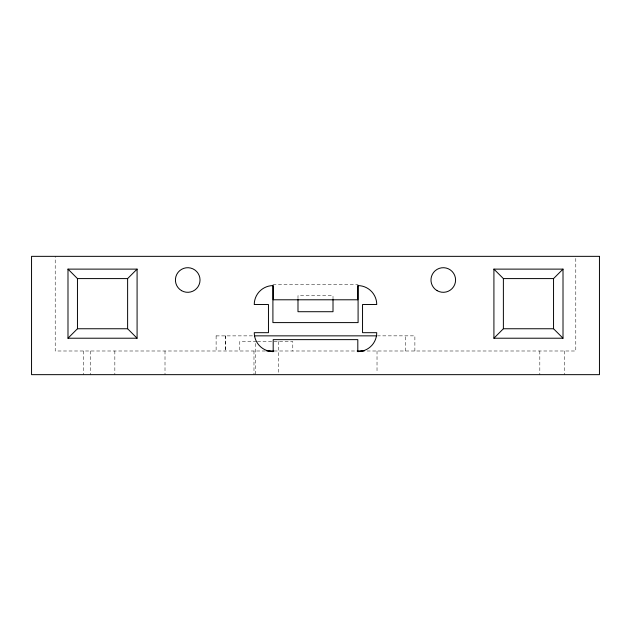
<?xml version="1.0" encoding="UTF-8"?>
<svg xmlns="http://www.w3.org/2000/svg" width="631" height="631" viewBox="0 0 631 631"><rect width="100%" height="100%" fill="white"/><g stroke="black" fill="none" stroke-linecap="round" stroke-linejoin="round"><path stroke-width="0.47" stroke-dasharray="3.15 2.37" d="M405.417 350.994L405.417 335.85M414.882 350.994L414.882 335.85L377.488 335.85M216.11 335.897L253.504 335.858M272.907 284.739L358.092 284.739M256.47 341.529L239.78 341.529L239.78 350.994M257.448 341.529L292.784 341.529L292.784 350.994M265.32 350.994L55.212 350.994L55.212 256.344M274.091 350.994L356.909 350.994M367.092 350.994L575.787 350.994L575.787 256.344M216.11 335.858L216.117 350.994M564.429 350.994L564.429 374.656M539.82 350.994L539.82 374.656M377.022 350.994L377.022 372.763M333.01 299.409L333.01 295.623L297.99 295.623L297.99 299.409M278.468 341.529L278.468 374.656M255.752 343.477L255.752 374.656M253.977 350.994L253.977 374.656M165.006 350.994L165.006 374.656M114.842 350.994L114.842 374.656M90.233 350.994L90.233 374.656M83.608 350.994L83.608 374.656M225.582 335.85L225.582 350.994L225.582 335.85"/><path stroke-width="0.95" d="M67.99 338.216L77.455 328.751L127.62 328.751L137.085 338.216L137.085 269.121L67.99 269.121L67.99 338.216L137.085 338.216M127.62 328.751L127.62 278.587L137.085 269.121M493.915 338.216L503.38 328.751L553.545 328.751L563.01 338.216L563.01 269.121L493.915 269.121L493.915 338.216L563.01 338.216M553.545 328.751L553.545 278.587L563.01 269.121M268.293 350.97L273.191 351.617L273.191 339.636L357.809 339.636L357.809 351.617L362.707 350.97M67.99 269.121L77.455 278.587L127.62 278.587M493.915 269.121L503.38 278.587L553.545 278.587M254.482 335.858L376.502 335.85M266.771 350.994L273.736 350.994M357.264 350.994L364.229 350.994M503.38 278.587L503.38 328.751M358.092 285.709L358.092 322.599L272.907 322.599L272.907 285.709M333.01 299.409L333.01 311.714L297.99 311.714L297.99 299.409M77.455 278.587L77.455 328.751M273.191 351.617A18.93 18.93 0 0 1 254.261 332.687L268.459 332.687L268.459 304.521L254.261 304.521A18.93 18.93 0 0 1 273.191 285.591L273.191 299.788L357.809 299.788L357.809 285.591A18.93 18.93 0 0 1 376.739 304.521L362.541 304.521L362.541 332.687L376.739 332.687A18.93 18.93 0 0 1 357.809 351.617M599.45 256.344L31.55 256.344L31.55 374.656L599.45 374.656L599.45 256.344M181.57 290.662A12.304 12.304 0 0 0 200.027 280.006A12.304 12.304 0 0 0 181.57 269.35A12.304 12.304 0 0 0 181.57 290.662M437.125 290.662A12.304 12.304 0 0 0 455.582 280.006A12.304 12.304 0 0 0 437.125 269.35A12.304 12.304 0 0 0 437.125 290.662"/></g></svg>
